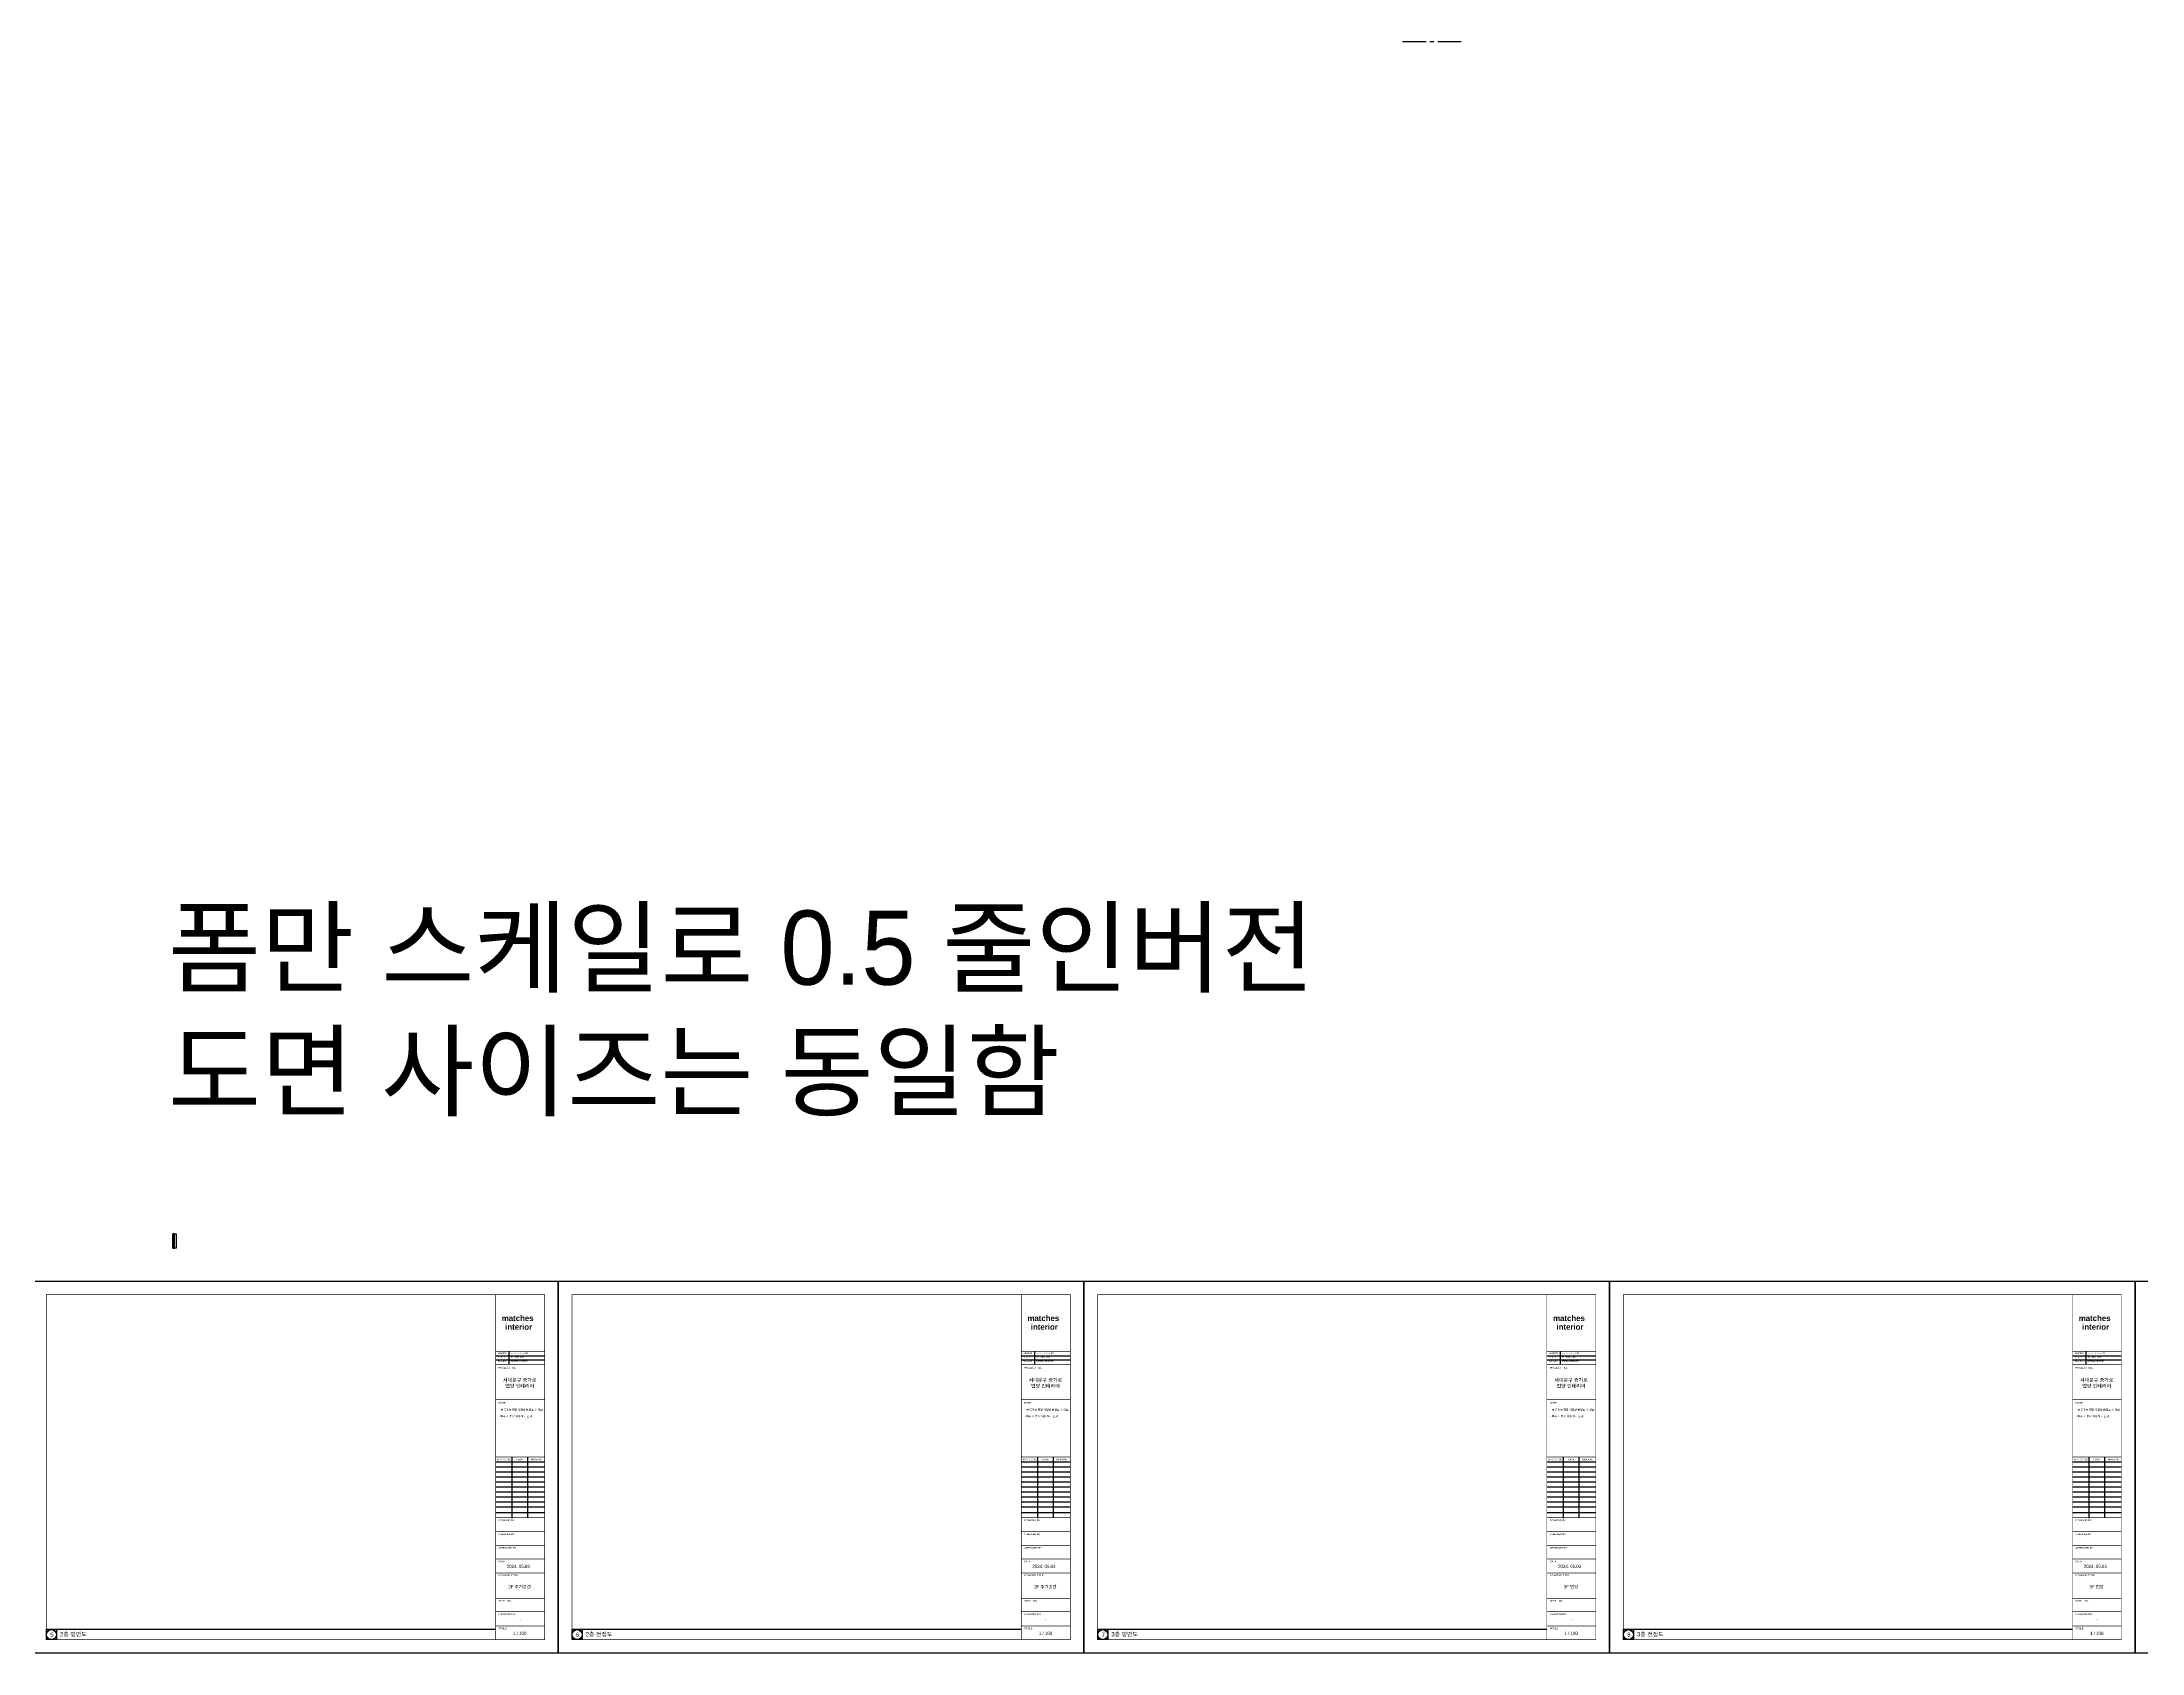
# Model space of a CAD drawing. Header units: millimetres. Extents: x -224448 to 1592092, y -164641 to 319001.
# Drawn here: x 47659 to 181890, y 216014 to 319001 of the extents above; entities that cross this region are included whole.
import ezdxf
from ezdxf.enums import TextEntityAlignment as Align

# ---------------------------------------------------------------- set-up
doc = ezdxf.new("R2010")
doc.units = ezdxf.units.MM
doc.linetypes.add('CENTER2', pattern=[1.125, 0.75, -0.125, 0.125, -0.125])
doc.layers.get('Defpoints').update_dxf_attribs({"color": 35})
for name, color, linetype in [('ARREA', 1, 'Continuous'), ('I-TEXT', 7, 'Continuous'), ('I_FORMAT', 7, 'Continuous'), ('I_HAT', 8, 'Continuous'), ('I_WIN', 5, 'Continuous'), ('Layer 1', 7, 'Continuous')]:
    doc.layers.add(name, color=color, linetype=linetype)
doc.styles.add('HY울릉도', font='')
doc.styles.add('NTOP', font='Dotum.ttf')
doc.styles.add('sim', font='')
doc.styles.get("Standard").update_dxf_attribs({"font": 'arial.ttf'})
doc.styles.get('HY울릉도').set_extended_font_data('HY울릉도L')
doc.styles.get('sim').set_extended_font_data('Pretendard Variable Light')

# ---------------------------------------------------------------- blocks, each defined once
blk = doc.blocks.new('FR1')
at = {"layer": 'Defpoints'}
blk.add_lwpolyline([(89059, 47504), (131059, 47504), (131059, 17804), (89059, 17804)], close=True, dxfattribs=at)
at = {"layer": 'I_FORMAT'}
for p, q in [((126043, 41560), (129958, 41560)), ((126044, 41224), (129963, 41224)), ((127113, 41920), (127113, 40862)), ((126044, 33077), (129959, 33077)), ((126044, 32677), (129959, 32677)), ((126044, 32277), (129959, 32277)), ((127379, 28591), (127379, 33460)), ((128619, 28607), (128619, 33477)), ((126044, 31877), (129959, 31877)), ((126044, 31477), (129959, 31477)), ((126044, 31077), (129959, 31077)), ((126044, 30677), (129959, 30677)), ((126044, 30277), (129959, 30277)), ((126044, 29877), (129959, 29877)), ((126044, 29477), (129959, 29477)), ((126044, 29042), (129959, 29042)), ((126044, 19673), (90159, 19673))]:
    blk.add_line(p, q, dxfattribs=at)
for points, const_width in [([(126044, 18873), (90159, 18873), (90159, 46435), (126044, 46435)], 50.2), ([(126044, 46435), (126044, 18864)], 50.2), ([(126044, 46435), (129959, 46435), (129959, 18873), (126044, 18873)], 50.2), ([(126044, 41920), (129959, 41920)], 50.2), ([(126044, 40863), (129952, 40863)], 50.2), ([(126044, 38066), (129959, 38066)], 50.2), ([(126044, 33477), (129959, 33477)], 50.2), ([(126044, 28607), (129959, 28607)], 50.2), ([(129959, 28607), (126459, 28607)], 20), ([(126044, 27507), (129959, 27507)], 50.2), ([(126044, 26407), (129959, 26407)], 50.2), ([(126044, 25307), (129959, 25307)], 50.2), ([(126044, 24207), (129959, 24207)], 50.2), ([(126044, 22173), (129959, 22173)], 50.2), ([(126459, 22173), (129959, 22173)], 30), ([(126044, 21107), (129959, 21107)], 50.2), ([(126459, 21107), (129959, 21107)], 30), ([(126044, 19973), (129959, 19973)], 50.2), ([(126459, 19973), (129959, 19973)], 30)]:
    blk.add_lwpolyline(points, dxfattribs=dict(at, const_width=const_width))
blk.add_lwpolyline([(90159, 19673), (90959, 19673), (90959, 18873), (90159, 18873)], close=True, dxfattribs=at)
blk.add_circle((90559, 19273), 400, dxfattribs=at)
for s, height, p in [('PROJECT TILE', 142.54, (126285, 40527)), ('NOTE.', 142.5, (126291, 37716))]:
    blk.add_text(s, height=height, dxfattribs=at).set_placement(p)
for s, p in [('REVISIONS', (126720, 33267)), ('DATE', (127987, 33267)), ('REMARK', (129287, 33266))]:
    blk.add_text(s, height=142.5, dxfattribs=at).set_placement(p, align=Align.MIDDLE_CENTER)
at = {"layer": 'I_FORMAT', "style": 'sim'}
for s, height, p in [('CHECKED BY', 142.5, (126285, 27232)), ('DRAWING BY', 142.5, (126285, 28339)), ('APPROVED BY', 142.54, (126285, 26132)), ('DATE', 142.5, (126285, 25043)), ('DRAWING TITLE', 142.54, (126285, 23946)), ('2024. 05.03', 252, (126943, 24605)), ('SHEET NO.', 142.5, (126285, 21901)), ('DRAWING NO.', 142.54, (126285, 20836)), ('SCALE', 142.5, (126285, 19708))]:
    blk.add_text(s, height=height, dxfattribs=at).set_placement(p)
blk.add_text('-', height=252, dxfattribs=at).set_placement((128009, 20534), align=Align.MIDDLE_CENTER)
at = {"layer": 'I_FORMAT', "insert": (126238, 41801), "char_height": 142.538, "width": 4018.9, "attachment_point": 1, "line_spacing_factor": 0.93}
blk.add_mtext('{\\fPretendard Variable SemiBold|b0|i0|c129|p2;\\H0.7x;ADDRESS\\fArial|b0|i0|c129|p34;         \\fPretendard Variable SemiBold|b0|i0|c129|p2;서울 강서구 강서로 433\\P\\fArial|b0|i0|c129|p34;\\P\\fPretendard Variable SemiBold|b0|i0|c129|p2;T    E    L\\fArial|b0|i0|c129|p34;            \\fPretendard Variable SemiBold|b0|i0|c129|p2;02  - 6949 - 5994\\P\\fArial|b0|i0|c129|p34;\\P\\fPretendard Variable SemiBold|b0|i0|c129|p2;WEB SITE\\fArial|b0|i0|c129|p34;         \\fPretendard Variable SemiBold|b0|i0|c129|p2;matchesinterior.com}', dxfattribs=at)
at = {"layer": 'I_FORMAT', "insert": (127975, 39364), "char_height": 285.08, "width": 8812.01, "attachment_point": 5}
blk.add_mtext('{\\fPretendard Variable SemiBold|b0|i0|c129|p2;서대문구 증가로\\P법당 인테리어}', dxfattribs=at)
at = {"layer": 'I_FORMAT', "linetype": 'ByBlock', "insert": (126306, 37319), "char_height": 156.79, "width": 3464.85, "attachment_point": 1, "style": 'HY울릉도'}
blk.add_mtext('{\\fPretendard Variable Light|b0|i0|c129|p2;- 본 도면은 현장 사정상 변경될 수 있음.\\P\\P- 발주 시 현장 치수 체크 요함.}', dxfattribs=at)
at = {"layer": 'I_FORMAT', "insert": (127979, 19376), "char_height": 252, "width": 4626.3, "attachment_point": 5, "style": 'sim'}
blk.add_mtext('1 / 100', dxfattribs=at)
at = {"layer": 'Layer 1', "color": 250, "char_height": 467.28, "attachment_point": 7}
for s, insert in [('\\fPoppins|b1|i0|c0|p34;\\W1;matches', (126547, 44321)), ('\\fPoppins|b1|i0|c0|p34;\\W1;interior', (126817, 43626))]:
    blk.add_mtext(s, dxfattribs=dict(at, insert=insert))
blk = doc.blocks.new('34')
at = {"layer": 'I_WIN', "linetype": 'Continuous'}
for p, q in [((7210, 19700), (7210, 19609)), ((7240, 19700), (7210, 19700)), ((7210, 19700), (7210, 19609)), ((7210, 19609), (7210, 19600)), ((7210, 19609), (7210, 19600)), ((7210, 19600), (7227, 19600)), ((7227, 19600), (7227, 19649)), ((7227, 19649), (7240, 19649)), ((7231, 19605), (7231, 19645)), ((7231, 19645), (7269, 19645)), ((7231, 19645), (8089, 19645)), ((7231, 19605), (7231, 19645)), ((7231, 19645), (7269, 19645)), ((7269, 19605), (7231, 19605)), ((7231, 19605), (8089, 19605)), ((7269, 19605), (7231, 19605)), ((7240, 19651), (7240, 19700)), ((7240, 19649), (7240, 19651)), ((7269, 19630), (7263, 19628)), ((7269, 19630), (7263, 19628)), ((7263, 19628), (7263, 19622)), ((7263, 19628), (7263, 19622)), ((7263, 19622), (7269, 19620)), ((7263, 19622), (7269, 19620)), ((7265, 19627), (7265, 19623)), ((7265, 19627), (7265, 19623)), ((7269, 19645), (7269, 19630)), ((7269, 19645), (7269, 19630)), ((7269, 19631), (7271, 19630)), ((7269, 19631), (7271, 19630)), ((7269, 19627), (8057, 19627)), ((8057, 19623), (7269, 19623)), ((7269, 19619), (7271, 19621)), ((7269, 19619), (7271, 19621)), ((7269, 19620), (7269, 19605)), ((7269, 19620), (7269, 19605)), ((7271, 19630), (7272, 19629)), ((7271, 19630), (7272, 19629)), ((7271, 19621), (7272, 19622)), ((7271, 19621), (7272, 19622)), ((7272, 19629), (7273, 19627)), ((7272, 19629), (7273, 19627)), ((7272, 19622), (7273, 19623)), ((7272, 19622), (7273, 19623)), ((8048, 19629), (8047, 19627)), ((8048, 19622), (8047, 19623)), ((8049, 19630), (8048, 19629)), ((8049, 19621), (8048, 19622)), ((8051, 19631), (8049, 19630)), ((8051, 19619), (8049, 19621)), ((8089, 19645), (8051, 19645)), ((8051, 19645), (8051, 19630)), ((8051, 19630), (8057, 19628)), ((8057, 19622), (8051, 19620)), ((8051, 19620), (8051, 19605)), ((8051, 19605), (8089, 19605)), ((8057, 19628), (8057, 19622)), ((8080, 19649), (8080, 19700)), ((8080, 19700), (8110, 19700)), ((8093, 19649), (8080, 19649)), ((8089, 19605), (8089, 19645)), ((8093, 19600), (8093, 19649)), ((8110, 19600), (8093, 19600)), ((8110, 19700), (8110, 19609)), ((8110, 19609), (8110, 19600))]:
    blk.add_line(p, q, dxfattribs=at)
blk.add_lwpolyline([(7210, 19700), (8110, 19700), (8110, 19600), (7210, 19600)], close=True, dxfattribs=at)

msp = doc.modelspace()

# ---------------------------------------------------------------- linework, layer by layer
at = {"layer": 'ARREA', "color": 1, "linetype": 'CENTER2', "ltscale": 2000}
msp.add_line((138375.222, 319000.983), (134425.222, 319000.983), dxfattribs=at)
at = {"layer": 'I_WIN'}
msp.add_lwpolyline([(56224.894, 241902.751), (56024.894, 241902.751), (56024.894, 242802.751), (56224.894, 242802.751)], close=True, dxfattribs=at)

# ---------------------------------------------------------------- block references
at = {"xscale": -1, "rotation": 270}
msp.add_blockref('34', (36424.894, 234692.751), dxfattribs=at)
at = {"layer": 'I_HAT', "xscale": 0.8, "yscale": 0.8, "zscale": 0.8}
for p in [(-24186.864, 201770.772), (9413.136, 201770.772), (43013.136, 201770.772), (76613.136, 201770.772), (110213.136, 201770.772)]:
    msp.add_blockref('FR1', p, dxfattribs=at)

# ---------------------------------------------------------------- texts
at = {"layer": 'I-TEXT', "color": 0, "insert": (55710.823, 263477.171), "char_height": 4742.4, "width": 95351.91012, "attachment_point": 1, "style": 'NTOP'}
msp.add_mtext('\\pxsm1;폼만 스케일로 0.5 줄인버전\\P도면 사이즈는 동일함', dxfattribs=at)
at = {"layer": 'I_FORMAT', "attachment_point": 5, "style": 'sim'}
for s, insert, char_height, width in [('2F 주거공간', (78189.839, 220238.59), 201.6, 3701.04345), ('2F 주거공간', (111789.839, 220238.59), 201.6, 3701.04345), ('3F 법당', (145389.839, 220238.59), 201.6, 3701.04345), ('3F 법당', (178989.839, 220238.59), 201.6, 3701.04345), ('\\pxql;5', (51143.012, 217182.034), 270, 5910.6775), ('\\pxql;2층 평면도', (51767.099, 217198.034), 270, 5910.6775), ('\\pxql;6', (84743.012, 217182.034), 270, 5910.6775), ('\\pxql;2층 천정도', (85367.099, 217198.034), 270, 5910.6775), ('\\pxql;7', (118343.012, 217182.034), 270, 5910.6775), ('\\pxql;3층 평면도', (118967.099, 217198.034), 270, 5910.6775), ('\\pxql;8', (151943.012, 217182.034), 270, 5910.6775), ('\\pxql;3층 천정도', (152567.099, 217198.034), 270, 5910.6775)]:
    msp.add_mtext(s, dxfattribs=dict(at, insert=insert, char_height=char_height, width=width))

doc.saveas('drawing.dxf')
